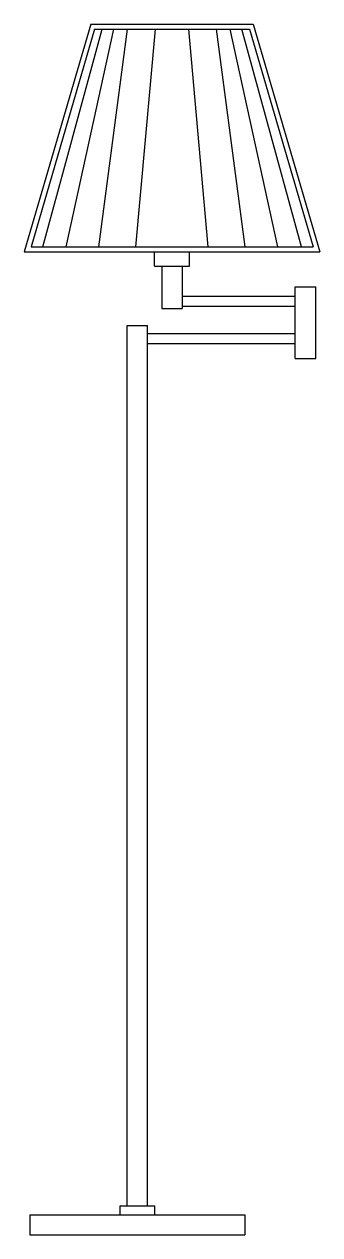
# Model space of a CAD drawing. Header units: millimetres. Extents: x -6 to 283, y 0 to 1182.
import ezdxf

# ---------------------------------------------------------------- set-up
doc = ezdxf.new("R2010")
doc.units = ezdxf.units.MM

msp = doc.modelspace()

# ---------------------------------------------------------------- linework, layer by layer
at = {"color": 7, "ltscale": 0.13}
for p, q in [((59.4, 1182.1), (-5.7, 959.7)), ((59.4, 1182.1), (218.2, 1182.1)), ((218.2, 1182.1), (283.2, 959.7)), ((63.2, 1177.1), (1, 964.7)), ((12.4, 964.7), (70.4, 1177.1)), ((35.4, 964.7), (82.1, 1177.1)), ((63.2, 1177.1), (214.4, 1177.1)), ((67.3, 964.7), (95.4, 1177.1)), ((103.6, 964.7), (122.5, 1177.1)), ((174, 964.7), (155.1, 1177.1)), ((210.2, 964.7), (182.2, 1177.1)), ((242.1, 964.7), (195.5, 1177.1)), ((265.2, 964.7), (207.1, 1177.1)), ((214.4, 1177.1), (276.6, 964.7)), ((-5.7, 959.7), (283.2, 959.7)), ((1, 964.7), (276.6, 964.7)), ((121.8, 945.8), (121.8, 959.7)), ((155.8, 945.8), (155.8, 959.7)), ((121.8, 945.8), (155.8, 945.8)), ((128.8, 945.8), (128.8, 904.5)), ((148.8, 945.8), (148.8, 904.5)), ((259.3, 855.8), (259.3, 925.6)), ((259.3, 925.6), (279.3, 925.6)), ((279.3, 855.8), (279.3, 925.6)), ((148.8, 916.6), (259.3, 916.6)), ((128.8, 904.5), (148.8, 904.5)), ((148.8, 906.6), (259.3, 906.6)), ((95, 28.2), (95, 887.8)), ((95, 887.8), (115, 887.8)), ((115, 28.2), (115, 887.8)), ((115, 880.2), (259.3, 880.2)), ((115, 870.2), (259.3, 870.2)), ((259.3, 855.8), (279.3, 855.8)), ((88, 28.2), (122, 28.2)), ((88, 19.6), (88, 28.2)), ((122, 19.6), (122, 28.2)), ((0, 19.6), (0, 0)), ((0, 19.6), (210, 19.6)), ((210, 19.6), (210, 0)), ((0, 0), (210, 0))]:
    msp.add_line(p, q, dxfattribs=at)

doc.saveas('drawing.dxf')
